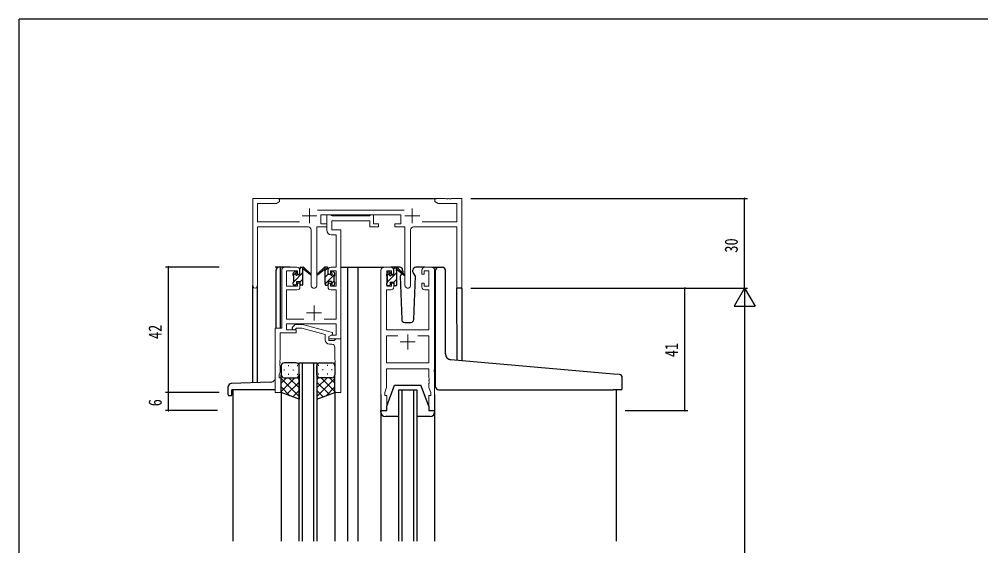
# Model space of a CAD drawing. Units: millimetres, scale not verified. Extents: x -1073 to 397, y -282 to 282.
# Drawn here: x -393.9 to -71.9, y 103 to 279.3 of the extents above; entities that cross this region are included whole.
import ezdxf
from ezdxf.enums import TextEntityAlignment as Align

# ---------------------------------------------------------------- set-up
doc = ezdxf.new("R2010")
doc.units = ezdxf.units.MM
doc.header["$LTSCALE"] = 2
doc.layers.add('0-2_YKK_11', color=7, linetype='Continuous', lineweight=18)
for name, color, linetype in [('0-3_YKK_12', 2, 'Continuous'), ('0-4_YKK_13', 4, 'Continuous'), ('0-6_YKK_D', 6, 'Continuous'), ('0-7_YKK_ZWAK', 7, 'Continuous')]:
    doc.layers.add(name, color=color, linetype=linetype)
doc.styles.add('ＭＳ ゴシック', font='')
doc.styles.get('ＭＳ ゴシック').set_extended_font_data('MS Gothic')

msp = doc.modelspace()

# ---------------------------------------------------------------- linework, layer by layer
at = {"layer": '0-2_YKK_11'}
for p, q in [((-306.7, 219.3), (-315.7, 219.3)), ((-315.7, 219.3), (-315.7, 190.115)), ((-306.7, 218.3), (-306.7, 219.3)), ((-254.7, 219.3), (-254.7, 218.3)), ((-251.158, 219.3), (-254.7, 219.3)), ((-250.975, 219.18), (-251.158, 219.3)), ((-250.425, 219.18), (-250.975, 219.18)), ((-250.242, 219.3), (-250.425, 219.18)), ((-250.158, 219.3), (-250.242, 219.3)), ((-249.975, 219.18), (-250.158, 219.3)), ((-249.425, 219.18), (-249.975, 219.18)), ((-249.242, 219.3), (-249.425, 219.18)), ((-245.7, 219.3), (-249.242, 219.3)), ((-245.7, 189.3), (-245.7, 219.3)), ((-314.07, 217.67), (-307.791, 217.67)), ((-314.07, 211.43), (-314.07, 217.67)), ((-307.791, 217.67), (-306.7, 218.3)), ((-254.7, 218.3), (-253.609, 217.67)), ((-253.609, 217.67), (-247.33, 217.67)), ((-247.33, 217.67), (-247.33, 211.43)), ((-264.998, 215.43), (-294.008, 215.43)), ((-292.9, 213.8), (-266.1, 213.8)), ((-292.9, 210.8), (-292.9, 213.8)), ((-290.9, 213.8), (-290.9, 208.67)), ((-289.57, 213.8), (-290.9, 213.8)), ((-289.295, 213.62), (-289.57, 213.8)), ((-289.112, 213.5), (-289.295, 213.62)), ((-276.658, 213.5), (-289.112, 213.5)), ((-276.475, 213.62), (-276.658, 213.5)), ((-276.2, 213.8), (-276.475, 213.62)), ((-275.3, 213.8), (-276.2, 213.8)), ((-275.3, 210.8), (-275.3, 213.8)), ((-266.1, 213.8), (-266.1, 210.8)), ((-300.05, 211.43), (-314.07, 211.43)), ((-314.07, 209.8), (-297.15, 209.8)), ((-314.07, 190.115), (-314.07, 209.8)), ((-294.25, 190.25), (-294.25, 209.8)), ((-294.25, 209.8), (-290.9, 209.8)), ((-290.9, 210.8), (-292.9, 210.8)), ((-290.9, 209.8), (-290.9, 210.8)), ((-289.27, 211.87), (-276.5, 211.87)), ((-289.27, 208.8), (-289.27, 211.87)), ((-276.5, 211.87), (-276.5, 209.8)), ((-276.5, 209.8), (-273.6, 209.8)), ((-273.6, 210.8), (-275.3, 210.8)), ((-273.6, 209.8), (-273.6, 210.8)), ((-268.1, 210.8), (-268.1, 209.8)), ((-266.1, 210.8), (-268.1, 210.8)), ((-268.1, 209.8), (-264.75, 209.8)), ((-264.75, 209.8), (-264.75, 190.25)), ((-261.85, 209.8), (-247.33, 209.8)), ((-247.33, 211.43), (-258.95, 211.43)), ((-296.15, 208.8), (-296.15, 190.25)), ((-289.4, 207.17), (-287.83, 207.17)), ((-286.2, 208.8), (-289.27, 208.8)), ((-287.83, 207.17), (-287.83, 196.3)), ((-286.2, 196.3), (-286.2, 208.8)), ((-262.85, 190.25), (-262.85, 208.8)), ((-306, 195.3), (-306, 175.93)), ((-300.9, 196.3), (-305, 196.3)), ((-304.37, 195.1), (-300.7, 195.1)), ((-304.37, 189.9), (-304.37, 195.1)), ((-300.7, 195.1), (-300.7, 194)), ((-300.7, 194), (-299.9, 194)), ((-299.9, 194), (-299.9, 195.3)), ((-290.5, 195.3), (-290.5, 194)), ((-290.5, 194), (-289.7, 194)), ((-289.7, 195.1), (-287.83, 195.1)), ((-289.7, 194), (-289.7, 195.1)), ((-287.83, 196.3), (-289.5, 196.3)), ((-287.83, 195.1), (-287.83, 189.9)), ((-286.2, 172.3), (-286.2, 196.3)), ((-272.8, 148.3), (-272.8, 195.3)), ((-271.8, 196.3), (-269.5, 196.3)), ((-270.8, 195.1), (-270.8, 189.9)), ((-269.3, 195.1), (-270.8, 195.1)), ((-269.3, 194), (-269.3, 195.1)), ((-268.5, 194), (-269.3, 194)), ((-268.5, 195.3), (-268.5, 194)), ((-259.1, 194), (-259.1, 195.3)), ((-258.3, 194), (-259.1, 194)), ((-258.3, 195.1), (-258.3, 194)), ((-256.8, 195.1), (-258.3, 195.1)), ((-258.1, 196.3), (-255.8, 196.3)), ((-256.8, 189.9), (-256.8, 195.1)), ((-254.8, 195.3), (-254.8, 148.3)), ((-300.7, 191), (-300.7, 189.9)), ((-299.9, 191), (-300.7, 191)), ((-299.9, 189.7), (-299.9, 191)), ((-290.5, 191), (-290.5, 189.7)), ((-289.7, 191), (-290.5, 191)), ((-289.7, 189.9), (-289.7, 191)), ((-269.3, 191), (-268.5, 191)), ((-269.3, 189.9), (-269.3, 191)), ((-268.5, 191), (-268.5, 189.7)), ((-259.1, 191), (-258.3, 191)), ((-259.1, 189.7), (-259.1, 191)), ((-258.3, 191), (-258.3, 189.9)), ((-300.7, 189.9), (-304.37, 189.9)), ((-304.37, 178.93), (-304.37, 188.7)), ((-304.37, 188.7), (-300.9, 188.7)), ((-287.83, 189.9), (-289.7, 189.9)), ((-289.5, 188.7), (-287.83, 188.7)), ((-270.87, 188.7), (-270.87, 175.3)), ((-269.5, 188.7), (-270.87, 188.7)), ((-270.8, 189.9), (-269.3, 189.9)), ((-258.3, 189.9), (-256.8, 189.9)), ((-256.73, 188.7), (-258.1, 188.7)), ((-256.73, 175.3), (-256.73, 188.7)), ((-298.55, 178.93), (-304.37, 178.93)), ((-304.37, 175.3), (-304.37, 177.3)), ((-304.37, 177.3), (-287.83, 177.3)), ((-302.326, 176.324), (-301.55, 177.1)), ((-301.55, 177.1), (-299.105, 177.1)), ((-299.105, 177.1), (-289.002, 174.393)), ((-287.83, 177.3), (-287.83, 173.6)), ((-308.2, 175.93), (-308.2, 154.3)), ((-306, 175.93), (-308.2, 175.93)), ((-306.57, 165.258), (-306.57, 174.3)), ((-306.57, 174.3), (-301.2, 174.3)), ((-301.2, 175.3), (-304.37, 175.3)), ((-301.053, 175.9), (-301.478, 175.476)), ((-301.2, 174.3), (-301.2, 175.3)), ((-299.263, 175.9), (-301.053, 175.9)), ((-291.502, 173.82), (-299.263, 175.9)), ((-289.002, 174.393), (-289.002, 173.793)), ((-270.87, 175.3), (-256.73, 175.3)), ((-291.502, 172), (-291.502, 173.82)), ((-289.002, 173.793), (-290.202, 173.1)), ((-290.202, 173.1), (-290.202, 171.8)), ((-290.202, 171.8), (-288.402, 171.8)), ((-289.334, 173.6), (-290.2, 173.1)), ((-290.2, 173.1), (-290.2, 172.3)), ((-290.2, 172.3), (-286.2, 172.3)), ((-287.83, 173.6), (-289.334, 173.6)), ((-288.402, 171.8), (-288.202, 172)), ((-288.202, 172), (-287.902, 172.3)), ((-287.902, 172.3), (-286.202, 172.3)), ((-270.87, 164.23), (-270.87, 173.37)), ((-270.87, 173.37), (-267.15, 173.37)), ((-260.45, 173.37), (-256.73, 173.37)), ((-260.45, 173.37), (-256.73, 173.37)), ((-256.73, 173.37), (-256.73, 164.23)), ((-289.202, 170.5), (-290.002, 170.5)), ((-288.202, 165.258), (-288.202, 169.5)), ((-306.69, 165.075), (-306.57, 165.258)), ((-306.69, 164.525), (-306.69, 165.075)), ((-306.57, 164.342), (-306.69, 164.525)), ((-306.69, 164.075), (-306.57, 164.258)), ((-306.57, 164.258), (-306.57, 164.342)), ((-288.082, 165.075), (-288.202, 165.258)), ((-288.202, 164.342), (-288.082, 164.525)), ((-288.202, 164.258), (-288.202, 164.342)), ((-288.082, 164.075), (-288.202, 164.258)), ((-288.082, 164.525), (-288.082, 165.075)), ((-256.73, 164.23), (-270.87, 164.23)), ((-306.9, 160.3), (-306.57, 161.207)), ((-306.69, 163.525), (-306.69, 164.075)), ((-306.57, 163.342), (-306.69, 163.525)), ((-306.57, 161.207), (-306.57, 163.342)), ((-288.202, 163.342), (-288.082, 163.525)), ((-288.202, 154.3), (-288.202, 163.342)), ((-288.082, 163.525), (-288.082, 164.075)), ((-256.73, 162.3), (-270.87, 162.3)), ((-270.87, 162.3), (-270.87, 156.031)), ((-256.73, 159.258), (-256.73, 162.3)), ((-306.9, 159.3), (-306.9, 160.3)), ((-306.2, 159.3), (-306.9, 159.3)), ((-306.2, 154.3), (-306.2, 159.3)), ((-256.61, 159.075), (-256.73, 159.258)), ((-256.73, 158.342), (-256.61, 158.525)), ((-256.73, 158.258), (-256.73, 158.342)), ((-256.61, 158.075), (-256.73, 158.258)), ((-256.61, 158.525), (-256.61, 159.075)), ((-256.61, 157.525), (-256.61, 158.075)), ((-270.87, 156.031), (-271.5, 154.3)), ((-256.73, 157.342), (-256.61, 157.525)), ((-256.73, 156.031), (-256.73, 157.342)), ((-256.1, 154.3), (-256.73, 156.031)), ((-308.2, 154.3), (-306.2, 154.3)), ((-271.5, 154.3), (-271.5, 153.3)), ((-271.5, 153.3), (-270.8, 153.3)), ((-270.8, 153.3), (-270.8, 148.3)), ((-256.8, 153.3), (-256.1, 153.3)), ((-256.8, 148.3), (-256.8, 153.3)), ((-256.1, 153.3), (-256.1, 154.3)), ((-270.8, 148.3), (-272.8, 148.3)), ((-254.8, 148.3), (-256.8, 148.3))]:
    msp.add_line(p, q, dxfattribs=at)
at = {"layer": '0-2_YKK_11', "color": 2}
for p, q in [((-296.7, 216), (-296.7, 211)), ((-262.3, 216), (-262.3, 211)), ((-299.2, 213.5), (-294.2, 213.5)), ((-264.8, 213.5), (-259.8, 213.5)), ((-297.7, 181), (-292.7, 181)), ((-295.2, 183.5), (-295.2, 178.5)), ((-266.3, 171.3), (-261.3, 171.3)), ((-263.8, 173.8), (-263.8, 168.8))]:
    msp.add_line(p, q, dxfattribs=at)
at = {"layer": '0-2_YKK_11'}
for points in [[(-247.33, 209.8), (-247.33, 189.3), (-245.7, 189.3)], [(-287.83, 188.7), (-287.83, 178.93), (-291.85, 178.93)], [(-286.202, 172.3), (-286.202, 154.3), (-288.202, 154.3)]]:
    msp.add_lwpolyline(points, dxfattribs=at)
for centre, radius, start, end in [((-297.15, 208.8), 1, 0.00001, 89.99999), ((-261.85, 208.8), 1, 90.00001, 179.99999), ((-289.4, 208.67), 1.5, 180.00001, 269.99999), ((-305, 195.3), 1, 90.00001, 179.99999), ((-300.9, 195.3), 1, 0.00001, 89.99999), ((-289.5, 195.3), 1, 90.00001, 179.99999), ((-271.8, 195.3), 1, 90.00001, 179.99999), ((-269.5, 195.3), 1, 0.00001, 89.99999), ((-258.1, 195.3), 1, 90.00001, 179.99999), ((-255.8, 195.3), 1, 0.00001, 89.99999), ((-314.885, 190.115), 0.815, 179.99999, 0.00001), ((-295.2, 190.25), 0.95, 179.99999, 0.00001), ((-263.8, 190.25), 0.95, 179.99999, 0.00001), ((-300.9, 189.7), 1, 270.00001, 359.99999), ((-289.5, 189.7), 1, 180.00001, 269.99999), ((-269.5, 189.7), 1, 270.00001, 359.99999), ((-258.1, 189.7), 1, 180.00001, 269.99999), ((-301.902, 175.9), 0.6, 134.99999, 315.00001), ((-290.002, 172), 1.5, 180.00001, 269.99999), ((-289.202, 169.5), 1, 0.00001, 89.99999)]:
    msp.add_arc(centre, radius, start, end, dxfattribs=at)
at = {"layer": '0-3_YKK_12'}
for p, q in [((-307.2, 219.3), (-254.2, 219.3)), ((-303.2, 196.3), (-308.202, 196.3)), ((-286.2, 196.3), (-280.5, 196.3)), ((-284, 196.3), (-284, 104.55)), ((-280.5, 196.3), (-280.5, 104.55)), ((-280.5, 196.3), (-271.8, 196.3)), ((-255.8, 196.3), (-253.559, 196.3)), ((-315.7, 157.586), (-315.7, 190.115)), ((-314.07, 157.643), (-314.07, 190.115)), ((-247.307, 165.123), (-247.33, 189.3)), ((-245.7, 189.3), (-247.33, 189.3)), ((-245.7, 189.3), (-245.7, 164.982)), ((-300.202, 104.55), (-300.202, 164.3)), ((-300.202, 164.3), (-294.202, 164.3)), ((-299.202, 164.3), (-299.202, 104.55)), ((-295.202, 104.55), (-295.202, 164.3)), ((-294.202, 164.3), (-294.202, 104.55)), ((-322.4, 155.3), (-322.4, 104.55)), ((-306.2, 154.8), (-306.2, 104.55)), ((-288.202, 154.8), (-288.202, 104.55)), ((-266.8, 104.55), (-266.8, 155.3)), ((-266.8, 155.3), (-260.8, 155.3)), ((-265.8, 155.3), (-265.8, 104.55)), ((-261.8, 104.55), (-261.8, 155.3)), ((-260.8, 155.3), (-260.8, 104.55)), ((-194, 155.284), (-194, 104.55)), ((-272.8, 153.714), (-272.8, 104.55)), ((-254.8, 153.714), (-254.8, 104.55))]:
    msp.add_line(p, q, dxfattribs=at)
at = {"layer": '0-4_YKK_13'}
for p, q in [((-307.9, 175.93), (-307.9, 195.3)), ((-306.4, 196.3), (-306.9, 196.3)), ((-306.4, 175.93), (-306.4, 196.3)), ((-302.2, 193.6), (-302.2, 194.2)), ((-302.179, 193.51), (-301.1, 194.588)), ((-302.113, 194.412), (-301.613, 194.912)), ((-302, 191.443), (-298.9, 194.543)), ((-302, 191.3), (-302, 193.4)), ((-301.1, 194.7), (-301.1, 194.361)), ((-300.639, 193.9), (-299.9, 193.9)), ((-299.9, 195.788), (-299.389, 196.3)), ((-299.9, 193.9), (-299.9, 196)), ((-299.6, 196.3), (-298.81, 196.3)), ((-298.9, 195.8), (-298.9, 196.3)), ((-298.9, 190.6), (-298.9, 195.2)), ((-298.617, 196.23), (-296.434, 194.182)), ((-296.467, 193.837), (-298.607, 195.534)), ((-291.783, 196.23), (-293.966, 194.182)), ((-293.933, 193.837), (-291.793, 195.534)), ((-290.8, 196.3), (-291.59, 196.3)), ((-291.5, 195.8), (-291.5, 196.3)), ((-291.5, 190.6), (-291.5, 195.2)), ((-291.5, 190.719), (-288.2, 194.019)), ((-291.5, 192.964), (-290.5, 193.964)), ((-291.499, 195.209), (-290.547, 196.162)), ((-290.5, 193.9), (-290.5, 196)), ((-289.761, 193.9), (-290.5, 193.9)), ((-289.3, 194.7), (-289.3, 194.361)), ((-288.287, 194.412), (-288.787, 194.912)), ((-288.4, 191.3), (-288.4, 193.4)), ((-288.2, 193.6), (-288.2, 194.2)), ((-270.799, 193.458), (-269.704, 194.554)), ((-270.799, 193.4), (-270.799, 194)), ((-270.712, 194.212), (-270.212, 194.712)), ((-270.599, 191.413), (-267.499, 194.513)), ((-270.599, 191.1), (-270.599, 193.2)), ((-269.699, 194.5), (-269.699, 194.161)), ((-266.513, 196.3), (-269.5, 196.3)), ((-269.238, 193.7), (-268.499, 193.7)), ((-268.499, 195.758), (-268.158, 196.1)), ((-268.499, 193.7), (-268.499, 195.8)), ((-268.199, 196.1), (-267.409, 196.1)), ((-267.499, 195.6), (-267.499, 196.1)), ((-267.499, 190.4), (-267.499, 195)), ((-267.216, 196.029), (-265.033, 193.982)), ((-265.066, 193.637), (-267.206, 195.334)), ((-265.9, 194.098), (-266.342, 193.333)), ((-266.342, 193.333), (-265.834, 178.765)), ((-262.105, 194.8), (-262.086, 195.335)), ((-261.956, 194.542), (-262.105, 194.8)), ((-261.258, 193.333), (-261.956, 194.542)), ((-261.766, 178.765), (-261.258, 193.333)), ((-258.1, 196.3), (-261.087, 196.3)), ((-254.5, 165.752), (-254.5, 195.3)), ((-253.5, 196.3), (-252.2, 196.3)), ((-251.2, 167.296), (-251.2, 195.3)), ((-302.2, 190.6), (-302.2, 191.1)), ((-301.4, 190.3), (-301.9, 190.3)), ((-301.1, 191.5), (-301.1, 190.6)), ((-301.1, 191.5), (-299.9, 191.5)), ((-299.9, 191.298), (-298.9, 192.298)), ((-299.9, 191.5), (-299.9, 190.6)), ((-299.2, 190.3), (-299.6, 190.3)), ((-291.2, 190.3), (-290.8, 190.3)), ((-290.5, 191.5), (-290.5, 190.6)), ((-289.3, 191.5), (-290.5, 191.5)), ((-289.3, 190.674), (-288.4, 191.574)), ((-289.3, 191.5), (-289.3, 190.6)), ((-289, 190.3), (-288.5, 190.3)), ((-288.2, 190.6), (-288.2, 191.1)), ((-270.799, 190.4), (-270.799, 190.9)), ((-269.999, 190.1), (-270.499, 190.1)), ((-269.699, 191.3), (-268.499, 191.3)), ((-269.699, 191.3), (-269.699, 190.4)), ((-268.499, 191.268), (-267.499, 192.268)), ((-268.499, 191.3), (-268.499, 190.4)), ((-267.799, 190.1), (-268.199, 190.1)), ((-264.834, 177.8), (-262.766, 177.8)), ((-301.202, 164.3), (-305.202, 164.3)), ((-293.204, 164.3), (-289.204, 164.3)), ((-254.5, 156.284), (-254.5, 165.752)), ((-194.913, 160.539), (-249.374, 165.304)), ((-306.202, 163.3), (-306.202, 160.3)), ((-305.282, 161.937), (-305.082, 161.937)), ((-303.867, 163.352), (-303.667, 163.352)), ((-302.252, 161.937), (-302.052, 161.937)), ((-300.837, 163.352), (-300.637, 163.352)), ((-300.202, 160.3), (-300.202, 163.3)), ((-294.204, 160.3), (-294.204, 163.3)), ((-293.569, 163.352), (-293.769, 163.352)), ((-292.154, 161.937), (-292.354, 161.937)), ((-290.539, 163.352), (-290.739, 163.352)), ((-289.124, 161.937), (-289.324, 161.937)), ((-288.204, 163.3), (-288.204, 160.3)), ((-254.8, 161.284), (-254.8, 162.1)), ((-309.83, 157.791), (-322.935, 157.334)), ((-306.202, 154.3), (-306.202, 160.3)), ((-301.581, 159.3), (-306.202, 154.68)), ((-304.41, 159.3), (-306.202, 157.508)), ((-306.202, 159.032), (-300.202, 153.032)), ((-305.202, 159.3), (-301.602, 159.3)), ((-304.802, 159.3), (-301.202, 159.3)), ((-300.202, 157.852), (-304.398, 153.656)), ((-303.867, 160.522), (-303.667, 160.522)), ((-303.642, 159.3), (-300.202, 155.86)), ((-300.87, 159.357), (-300.202, 158.689)), ((-300.837, 160.522), (-300.637, 160.522)), ((-300.202, 160.522), (-300.202, 152.157)), ((-294.204, 160.522), (-294.204, 152.157)), ((-293.536, 159.357), (-294.204, 158.689)), ((-290.764, 159.3), (-294.204, 155.86)), ((-288.204, 159.032), (-294.204, 153.032)), ((-294.204, 157.852), (-290.008, 153.656)), ((-293.569, 160.522), (-293.769, 160.522)), ((-289.604, 159.3), (-293.204, 159.3)), ((-292.824, 159.3), (-288.204, 154.68)), ((-289.204, 159.3), (-292.804, 159.3)), ((-290.539, 160.522), (-290.739, 160.522)), ((-289.995, 159.3), (-288.204, 157.508)), ((-288.204, 154.3), (-288.204, 160.3)), ((-192.913, 160.364), (-194.913, 160.539)), ((-192, 155.584), (-192, 159.368)), ((-323.9, 153.6), (-323.9, 156.334)), ((-308.2, 155.3), (-322.7, 155.3)), ((-322.7, 153.6), (-322.7, 155.3)), ((-306.202, 156.203), (-303.241, 153.243)), ((-300.202, 155.023), (-302.313, 152.911)), ((-294.204, 155.023), (-292.092, 152.911)), ((-288.204, 156.203), (-291.164, 153.243)), ((-270.8, 149.8), (-268.2, 156.8)), ((-268.2, 156.8), (-259.4, 156.8)), ((-256.8, 149.8), (-259.4, 156.8)), ((-253.5, 155.284), (-195, 155.284)), ((-192.3, 155.284), (-195, 155.284)), ((-323.6, 153.3), (-323, 153.3)), ((-300.202, 152.157), (-306.202, 154.3)), ((-294.204, 152.157), (-288.204, 154.3)), ((-272.8, 148.3), (-270.8, 148.3)), ((-272.8, 147.8), (-272.8, 148.3)), ((-270.8, 148.3), (-270.8, 149.8)), ((-256.8, 149.8), (-256.8, 148.3)), ((-256.8, 148.3), (-254.8, 148.3)), ((-254.8, 148.3), (-254.8, 147.8)), ((-266.8, 146.3), (-271.3, 146.3)), ((-256.3, 146.3), (-260.8, 146.3))]:
    msp.add_line(p, q, dxfattribs=at)
msp.add_lwpolyline([(-265.514, 195.335), (-265.495, 194.8), (-265.714, 194.421)], dxfattribs=at)
for centre, radius, start, end in [((-306.9, 195.3), 1, 90, 180), ((-301.9, 194.2), 0.3, 135, 180), ((-302, 193.6), 0.2, 180, 270), ((-301.4, 194.7), 0.3, 0, 135), ((-301.1, 193.9), 0.25, 123.05573, 326.94427), ((-301.4, 194.361), 0.3, 303.05573, 0), ((-300.639, 193.6), 0.3, 90, 146.94427), ((-299.6, 196), 0.3, 90, 180), ((-298.9, 195.6), 0.2, 20.88332, 233.1301), ((-299.2, 195.2), 0.3, 0, 53.1301), ((-298.81, 196), 0.3, 49.89741, 90), ((-298.433, 195.778), 0.3, 200.88332, 234.62002), ((-296.351, 194), 0.2, 234.62002, 114.62002), ((-294.049, 194), 0.2, 65.37998, 305.37998), ((-291.967, 195.778), 0.3, 305.37998, 339.11668), ((-291.59, 196), 0.3, 90, 130.10259), ((-291.5, 195.6), 0.2, 306.8699, 159.11668), ((-291.2, 195.2), 0.3, 126.8699, 180), ((-290.8, 196), 0.3, 0, 90), ((-289.761, 193.6), 0.3, 33.05573, 90), ((-289.3, 193.9), 0.25, 213.05573, 56.94427), ((-289, 194.7), 0.3, 45, 180), ((-289, 194.361), 0.3, 180, 236.94427), ((-288.4, 193.6), 0.2, 270, 0), ((-288.5, 194.2), 0.3, 0, 45), ((-270.499, 194), 0.3, 135, 180), ((-270.599, 193.4), 0.2, 180, 270), ((-269.999, 194.5), 0.3, 0, 135), ((-269.699, 193.7), 0.25, 123.05573, 326.94427), ((-269.999, 194.161), 0.3, 303.05573, 0), ((-269.238, 193.4), 0.3, 90, 146.94427), ((-268.199, 195.8), 0.3, 90, 180), ((-267.499, 195.4), 0.2, 20.88332, 233.1301), ((-267.799, 195), 0.3, 0, 53.1301), ((-267.409, 195.8), 0.3, 49.89741, 90), ((-267.032, 195.578), 0.3, 200.88332, 234.62002), ((-266.513, 195.3), 1, 2, 90), ((-264.95, 193.8), 0.2, 234.62002, 114.62002), ((-261.087, 195.3), 1, 90, 178), ((-253.5, 195.3), 1, 90, 180), ((-252.2, 195.3), 1, 0, 90), ((-302, 191.1), 0.2, 90, 180), ((-301.9, 190.6), 0.3, 180, 270), ((-301.4, 190.6), 0.3, 270, 0), ((-299.6, 190.6), 0.3, 180, 270), ((-299.2, 190.6), 0.3, 270, 0), ((-291.2, 190.6), 0.3, 180, 270), ((-290.8, 190.6), 0.3, 270, 0), ((-289, 190.6), 0.3, 180, 270), ((-288.5, 190.6), 0.3, 270, 0), ((-288.4, 191.1), 0.2, 0, 90), ((-270.599, 190.9), 0.2, 90, 180), ((-270.499, 190.4), 0.3, 180, 270), ((-269.999, 190.4), 0.3, 270, 0), ((-268.199, 190.4), 0.3, 180, 270), ((-267.799, 190.4), 0.3, 270, 0), ((-264.834, 178.8), 1, 182, 270), ((-262.766, 178.8), 1, 270, 358), ((-305.202, 163.3), 1, 90, 180), ((-301.202, 163.3), 1, 0, 90), ((-293.204, 163.3), 1, 90, 180), ((-289.204, 163.3), 1, 0, 90), ((-249.2, 167.296), 2, 180, 265), ((-309.9, 159.79), 2, 272, 328.21171), ((-305.202, 160.3), 1, 180, 270), ((-305.202, 160.3), 1, 180, 270), ((-301.202, 160.3), 1, 270, 0), ((-301.202, 160.3), 1, 270, 0), ((-293.204, 160.3), 1, 180, 270), ((-293.204, 160.3), 1, 180, 270), ((-289.204, 160.3), 1, 270, 0), ((-289.204, 160.3), 1, 270, 0), ((-193, 159.368), 1, 0, 85), ((-322.9, 156.334), 1, 92, 180), ((-253.5, 156.284), 1, 180, 224.427), ((-253.5, 156.284), 1, 224.427, 238.63306), ((-253.5, 156.284), 1, 224.427, 270), ((-192.3, 155.584), 0.3, 270, 0), ((-323.6, 153.6), 0.3, 180, 270), ((-323, 153.6), 0.3, 270, 0), ((-271.3, 147.8), 1.5, 180, 270), ((-256.3, 147.8), 1.5, 270, 0)]:
    msp.add_arc(centre, radius, start, end, dxfattribs=at)
at = {"layer": '0-6_YKK_D'}
for p, q in [((-242.7, 219.3), (-150, 219.3)), ((-151, 189.3), (-151, 219.3)), ((-326.9, 196.3), (-344.9, 196.3)), ((-343.9, 154.3), (-343.9, 196.3)), ((-242.7, 189.3), (-150, 189.3)), ((-191, 189.3), (-170, 189.3)), ((-188, 189.3), (-150, 189.3)), ((-171, 148.3), (-171, 189.3)), ((-151, 189.3), (-154.5, 183.238)), ((-151, 189.3), (-147.5, 183.238)), ((-151, 189.3), (-151, 177.176)), ((-154.5, 183.238), (-147.5, 183.238)), ((-151, 182.3), (-151, -153.7)), ((-327.521, 154.3), (-344.9, 154.3)), ((-326.9, 154.3), (-344.9, 154.3)), ((-343.9, 148.3), (-343.9, 154.3)), ((-327.521, 148.3), (-344.9, 148.3)), ((-191, 148.3), (-170, 148.3))]:
    msp.add_line(p, q, dxfattribs=at)
for centre, start, end in [((-151, 219.3), 90, 270), ((-151, 219.3), 270, 90), ((-343.9, 196.3), 90, 270), ((-343.9, 196.3), 270, 90), ((-171, 189.3), 90, 270), ((-171, 189.3), 270, 90), ((-343.9, 154.3), 90, 270), ((-343.9, 154.3), 90, 270), ((-343.9, 154.3), 270, 90), ((-343.9, 154.3), 270, 90), ((-343.9, 148.3), 90, 270), ((-343.9, 148.3), 270, 90), ((-171, 148.3), 90, 270), ((-171, 148.3), 270, 90)]:
    msp.add_arc(centre, 0.106, start, end, dxfattribs=at)
at = {"layer": '0-7_YKK_ZWAK'}
for p in [(376.1, 279.3), (-393.9, -245.7)]:
    msp.add_line(p, (-393.9, 279.3), dxfattribs=at)

# ---------------------------------------------------------------- texts
at = {"layer": '0-6_YKK_D', "style": 'ＭＳ ゴシック', "width": 0.8}
for s, p in [('30', (-152, 201.169)), ('42', (-344.9, 172.254)), ('41', (-172, 166.193)), ('6', (-344.9, 149.741))]:
    msp.add_text(s, height=4.399, rotation=90, dxfattribs=at).set_placement(p, align=Align.BOTTOM_LEFT)

doc.saveas('drawing.dxf')
